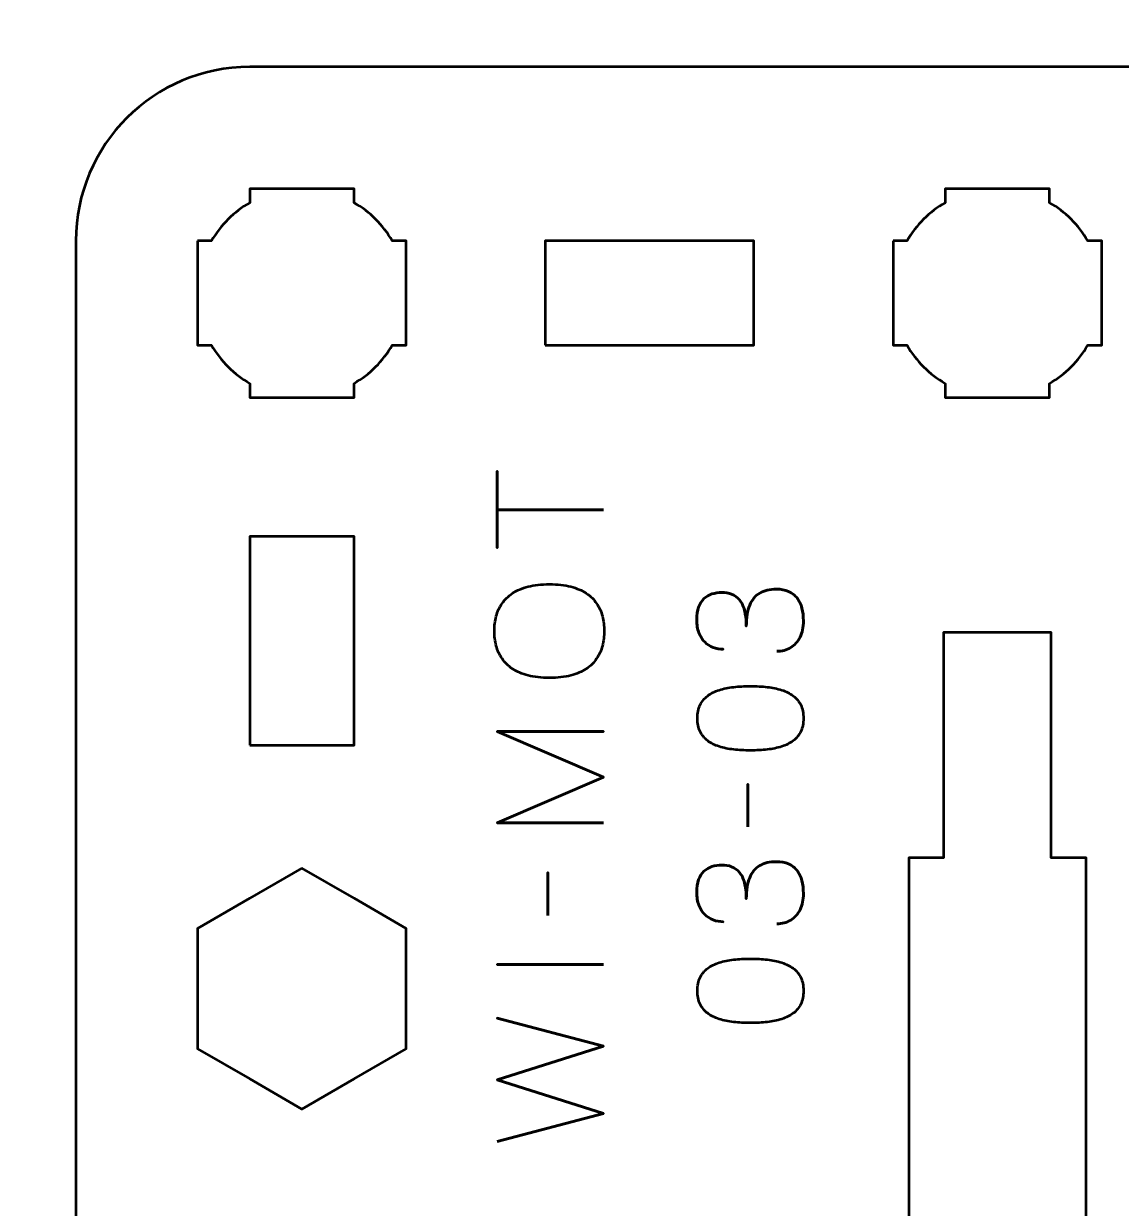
# Model space of a CAD drawing. Header units: centimetres. Extents: x -21 to 0, y -29.7 to 0.
# Drawn here: x -11.4 to -8.244, y -26.282 to -22.875 of the extents above; entities that cross this region are included whole.
import ezdxf

# ---------------------------------------------------------------- set-up
doc = ezdxf.new("R2010")
doc.units = ezdxf.units.CM
doc.header["$MEASUREMENT"] = 0
doc.layers.add('Layer 1', color=7, linetype='Continuous')

msp = doc.modelspace()

# ---------------------------------------------------------------- linework, layer by layer
at = {"layer": 'Layer 1', "lineweight": 53}
for points in [[(-9.9, -23.8), (-9.3, -23.8), (-9.3, -23.5), (-9.9, -23.5), (-9.9, -23.8)], [(-10.75, -24.95), (-10.45, -24.95), (-10.45, -24.35), (-10.75, -24.35), (-10.75, -24.95)]]:
    msp.add_lwpolyline(points, close=True, dxfattribs=at)
at = {"layer": 'Layer 1', "color": 1, "lineweight": 53}
msp.add_open_spline([(-21.00003, -29.19995), (-21.00003, -29.19995), (-21.00003, -8.29992), (-21.00003, -8.29992), (-21.00003, -8.29992), (-21.00003, -8.21709), (-20.93286, -8.14992), (-20.85003, -8.14992), (-20.85003, -8.14992), (-20.7672, -8.14992), (-20.70003, -8.08275), (-20.70003, -7.99992), (-20.70003, -7.99992), (-20.70003, -7.91709), (-20.7672, -7.84992), (-20.85003, -7.84992), (-20.85003, -7.84992), (-20.93286, -7.84992), (-21.00003, -7.78275), (-21.00003, -7.69992), (-21.00003, -7.69992), (-21.00003, -7.61709), (-20.93286, -7.54992), (-20.85003, -7.54992), (-20.85003, -7.54992), (-20.7672, -7.54992), (-20.70003, -7.48275), (-20.70003, -7.39992), (-20.70003, -7.39992), (-20.70003, -7.31709), (-20.7672, -7.24992), (-20.85003, -7.24992), (-20.85003, -7.24992), (-20.93286, -7.24992), (-21.00003, -7.18275), (-21.00003, -7.09992), (-21.00003, -7.09992), (-21.00003, -7.01709), (-20.93286, -6.94992), (-20.85003, -6.94992), (-20.85003, -6.94992), (-20.7672, -6.94992), (-20.70003, -6.88275), (-20.70003, -6.79992), (-20.70003, -6.79992), (-20.70003, -6.71709), (-20.7672, -6.64992), (-20.85003, -6.64992), (-20.85003, -6.64992), (-20.93286, -6.64992), (-21.00003, -6.58275), (-21.00003, -6.49992), (-21.00003, -6.49992), (-21.00003, -6.41709), (-20.93286, -6.34992), (-20.85003, -6.34992), (-20.85003, -6.34992), (-20.7672, -6.34992), (-20.70003, -6.28275), (-20.70003, -6.19992), (-20.70003, -6.19992), (-20.70003, -6.11709), (-20.7672, -6.04992), (-20.85003, -6.04992), (-20.85003, -6.04992), (-20.93286, -6.04992), (-21.00003, -5.98275), (-21.00003, -5.89992), (-21.00003, -5.89992), (-21.00003, -5.81709), (-20.93286, -5.74992), (-20.85003, -5.74992), (-20.85003, -5.74992), (-20.7672, -5.74992), (-20.70003, -5.68275), (-20.70003, -5.59992), (-20.70003, -5.59992), (-20.70003, -5.51709), (-20.7672, -5.44992), (-20.85003, -5.44992), (-20.85003, -5.44992), (-20.93286, -5.44992), (-21.00003, -5.38275), (-21.00003, -5.29992), (-21.00003, -5.29992), (-21.00003, -5.21709), (-20.93286, -5.14992), (-20.85003, -5.14992), (-20.85003, -5.14992), (-20.7672, -5.14992), (-20.70003, -5.08275), (-20.70003, -4.99992), (-20.70003, -4.99992), (-20.70003, -4.91709), (-20.7672, -4.84992), (-20.85003, -4.84992), (-20.85003, -4.84992), (-20.93286, -4.84992), (-21.00003, -4.78275), (-21.00003, -4.69992), (-21.00003, -4.69992), (-21.00003, -4.61709), (-20.93286, -4.54992), (-20.85003, -4.54992), (-20.85003, -4.54992), (-20.7672, -4.54992), (-20.70003, -4.48275), (-20.70003, -4.39992), (-20.70003, -4.39992), (-20.70003, -4.31709), (-20.7672, -4.24992), (-20.85003, -4.24992), (-20.85003, -4.24992), (-20.93286, -4.24992), (-21.00003, -4.18275), (-21.00003, -4.09992), (-21.00003, -4.09992), (-21.00003, -4.01709), (-20.93286, -3.94992), (-20.85003, -3.94992), (-20.85003, -3.94992), (-20.7672, -3.94992), (-20.70003, -3.88275), (-20.70003, -3.79992), (-20.70003, -3.79992), (-20.70003, -3.71709), (-20.7672, -3.64992), (-20.85003, -3.64992), (-20.85003, -3.64992), (-20.93286, -3.64992), (-21.00003, -3.58275), (-21.00003, -3.49992), (-21.00003, -3.49992), (-21.00003, -3.41709), (-20.93286, -3.34992), (-20.85003, -3.34992), (-20.85003, -3.34992), (-20.7672, -3.34992), (-20.70003, -3.28275), (-20.70003, -3.19992), (-20.70003, -3.19992), (-20.70003, -3.11709), (-20.7672, -3.04992), (-20.85003, -3.04992), (-20.85003, -3.04992), (-20.93286, -3.04992), (-21.00003, -2.98275), (-21.00003, -2.89992), (-21.00003, -2.89992), (-21.00003, -2.81709), (-20.93286, -2.74992), (-20.85003, -2.74992), (-20.85003, -2.74992), (-20.7672, -2.74992), (-20.70003, -2.68275), (-20.70003, -2.59992), (-20.70003, -2.59992), (-20.70003, -2.51709), (-20.7672, -2.44992), (-20.85003, -2.44992), (-20.85003, -2.44992), (-20.93286, -2.44992), (-21.00003, -2.38275), (-21.00003, -2.29992), (-21.00003, -2.29992), (-21.00003, -2.21709), (-20.93286, -2.14992), (-20.85003, -2.14992), (-20.85003, -2.14992), (-20.7672, -2.14992), (-20.70003, -2.08275), (-20.70003, -1.99992), (-20.70003, -1.99992), (-20.70003, -1.91709), (-20.7672, -1.84992), (-20.85003, -1.84992), (-20.85003, -1.84992), (-20.93286, -1.84992), (-21.00003, -1.78275), (-21.00003, -1.69992), (-21.00003, -1.69992), (-21.00003, -1.61709), (-20.93286, -1.54992), (-20.85003, -1.54992), (-20.85003, -1.54992), (-20.7672, -1.54992), (-20.70003, -1.48275), (-20.70003, -1.39992), (-20.70003, -1.39992), (-20.70003, -1.31709), (-20.7672, -1.24992), (-20.85003, -1.24992), (-20.85003, -1.24992), (-20.93286, -1.24992), (-21.00003, -1.18275), (-21.00003, -1.09992), (-21.00003, -1.09992), (-21.00003, -1.09992), (-21.00003, -0.49992), (-21.00003, -0.49992), (-21.00003, -0.49992), (-21.00003, -0.22295), (-20.77694, 0.00004), (-20.49994, 0.00004), (-20.49994, 0.00004), (-20.49994, 0.00004), (-0.50008, 0.00004), (-0.50008, 0.00004), (-0.50008, 0.00004), (-0.22294, 0.00004), (0.00002, -0.22295), (0.00002, -0.49992), (0.00002, -0.49992), (0.00002, -0.49992), (0.00002, -29.19995), (0.00002, -29.19995), (0.00002, -29.19995), (0.00002, -29.47695), (-0.22294, -29.70004), (-0.50008, -29.70004), (-0.50008, -29.70004), (-0.50008, -29.70004), (-20.49994, -29.70004), (-20.49994, -29.70004), (-20.49994, -29.70004), (-20.77694, -29.70004), (-21.00003, -29.47695), (-21.00003, -29.19995)], degree=3, knots=[0, 0, 0, 0, 0.0175439, 0.0175439, 0.0175439, 0.0175439, 0.0350877, 0.0350877, 0.0350877, 0.0350877, 0.0526316, 0.0526316, 0.0526316, 0.0526316, 0.0701754, 0.0701754, 0.0701754, 0.0701754, 0.0877193, 0.0877193, 0.0877193, 0.0877193, 0.1052632, 0.1052632, 0.1052632, 0.1052632, 0.122807, 0.122807, 0.122807, 0.122807, 0.1403509, 0.1403509, 0.1403509, 0.1403509, 0.1578947, 0.1578947, 0.1578947, 0.1578947, 0.1754386, 0.1754386, 0.1754386, 0.1754386, 0.1929825, 0.1929825, 0.1929825, 0.1929825, 0.2105263, 0.2105263, 0.2105263, 0.2105263, 0.2280702, 0.2280702, 0.2280702, 0.2280702, 0.245614, 0.245614, 0.245614, 0.245614, 0.2631579, 0.2631579, 0.2631579, 0.2631579, 0.2807018, 0.2807018, 0.2807018, 0.2807018, 0.2982456, 0.2982456, 0.2982456, 0.2982456, 0.3157895, 0.3157895, 0.3157895, 0.3157895, 0.3333333, 0.3333333, 0.3333333, 0.3333333, 0.3508772, 0.3508772, 0.3508772, 0.3508772, 0.3684211, 0.3684211, 0.3684211, 0.3684211, 0.3859649, 0.3859649, 0.3859649, 0.3859649, 0.4035088, 0.4035088, 0.4035088, 0.4035088, 0.4210526, 0.4210526, 0.4210526, 0.4210526, 0.4385965, 0.4385965, 0.4385965, 0.4385965, 0.4561404, 0.4561404, 0.4561404, 0.4561404, 0.4736842, 0.4736842, 0.4736842, 0.4736842, 0.4912281, 0.4912281, 0.4912281, 0.4912281, 0.5087719, 0.5087719, 0.5087719, 0.5087719, 0.5263158, 0.5263158, 0.5263158, 0.5263158, 0.5438596, 0.5438596, 0.5438596, 0.5438596, 0.5614035, 0.5614035, 0.5614035, 0.5614035, 0.5789474, 0.5789474, 0.5789474, 0.5789474, 0.5964912, 0.5964912, 0.5964912, 0.5964912, 0.6140351, 0.6140351, 0.6140351, 0.6140351, 0.6315789, 0.6315789, 0.6315789, 0.6315789, 0.6491228, 0.6491228, 0.6491228, 0.6491228, 0.6666667, 0.6666667, 0.6666667, 0.6666667, 0.6842105, 0.6842105, 0.6842105, 0.6842105, 0.7017544, 0.7017544, 0.7017544, 0.7017544, 0.7192982, 0.7192982, 0.7192982, 0.7192982, 0.7368421, 0.7368421, 0.7368421, 0.7368421, 0.754386, 0.754386, 0.754386, 0.754386, 0.7719298, 0.7719298, 0.7719298, 0.7719298, 0.7894737, 0.7894737, 0.7894737, 0.7894737, 0.8070175, 0.8070175, 0.8070175, 0.8070175, 0.8245614, 0.8245614, 0.8245614, 0.8245614, 0.8421053, 0.8421053, 0.8421053, 0.8421053, 0.8596491, 0.8596491, 0.8596491, 0.8596491, 0.877193, 0.877193, 0.877193, 0.877193, 0.8947368, 0.8947368, 0.8947368, 0.8947368, 0.9122807, 0.9122807, 0.9122807, 0.9122807, 0.9298246, 0.9298246, 0.9298246, 0.9298246, 0.9473684, 0.9473684, 0.9473684, 0.9473684, 0.9649123, 0.9649123, 0.9649123, 0.9649123, 0.9824561, 0.9824561, 0.9824561, 0.9824561, 1, 1, 1, 1], dxfattribs=at)
at = {"layer": 'Layer 1', "color": 3, "lineweight": 53}
msp.add_open_spline([(-11.25, -27.8), (-11.25, -27.8), (-11.25, -23.5), (-11.25, -23.5), (-11.25, -23.5), (-11.25, -23.22391), (-11.02609, -23), (-10.75, -23), (-10.75, -23), (-10.75, -23), (-6.45, -23), (-6.45, -23), (-6.45, -23), (-6.17391, -23), (-5.95, -23.22391), (-5.95, -23.5), (-5.95, -23.5), (-5.95, -23.5), (-5.95, -27.8), (-5.95, -27.8), (-5.95, -27.8), (-5.95, -28.07609), (-6.17391, -28.3), (-6.45, -28.3), (-6.45, -28.3), (-6.45, -28.3), (-8.346, -28.3), (-8.346, -28.3), (-8.346, -28.3), (-8.346, -28.3), (-8.346, -26.92699), (-8.346, -26.92699), (-8.346, -26.92699), (-8.346, -26.92699), (-8.092, -26.92699), (-8.092, -26.92699), (-8.092, -26.92699), (-8.092, -26.92699), (-8.092, -26.67299), (-8.092, -26.67299), (-8.092, -26.67299), (-8.092, -26.67299), (-8.346, -26.67299), (-8.346, -26.67299), (-8.346, -26.67299), (-8.346, -26.67299), (-8.346, -25.27299), (-8.346, -25.27299), (-8.346, -25.27299), (-8.346, -25.27299), (-8.446, -25.27302), (-8.446, -25.27302), (-8.446, -25.27302), (-8.446, -25.27302), (-8.446, -25.04998), (-8.446, -25.04998), (-8.446, -25.04998), (-8.446, -25.04998), (-8.446, -24.62501), (-8.446, -24.62501), (-8.446, -24.62501), (-8.446, -24.62501), (-8.754, -24.625), (-8.754, -24.625), (-8.754, -24.625), (-8.754, -24.625), (-8.754, -25.04998), (-8.754, -25.04998), (-8.754, -25.04998), (-8.754, -25.04998), (-8.754, -25.27302), (-8.754, -25.27302), (-8.754, -25.27302), (-8.754, -25.27302), (-8.854, -25.27299), (-8.854, -25.27299), (-8.854, -25.27299), (-8.854, -25.27299), (-8.854, -26.67299), (-8.854, -26.67299), (-8.854, -26.67299), (-8.854, -26.67299), (-9.108, -26.67299), (-9.108, -26.67299), (-9.108, -26.67299), (-9.108, -26.67299), (-9.108, -26.92699), (-9.108, -26.92699), (-9.108, -26.92699), (-9.108, -26.92699), (-8.854, -26.92699), (-8.854, -26.92699), (-8.854, -26.92699), (-8.854, -26.92699), (-8.854, -28.3), (-8.854, -28.3), (-8.854, -28.3), (-9.50092, -28.3), (-9.98268, -28.3), (-10.75, -28.3), (-10.75, -28.3), (-11.02609, -28.3), (-11.25, -28.07609), (-11.25, -27.8)], degree=3, knots=[0, 0, 0, 0, 0.0384615, 0.0384615, 0.0384615, 0.0384615, 0.0769231, 0.0769231, 0.0769231, 0.0769231, 0.1153846, 0.1153846, 0.1153846, 0.1153846, 0.1538462, 0.1538462, 0.1538462, 0.1538462, 0.1923077, 0.1923077, 0.1923077, 0.1923077, 0.2307692, 0.2307692, 0.2307692, 0.2307692, 0.2692308, 0.2692308, 0.2692308, 0.2692308, 0.3076923, 0.3076923, 0.3076923, 0.3076923, 0.3461538, 0.3461538, 0.3461538, 0.3461538, 0.3846154, 0.3846154, 0.3846154, 0.3846154, 0.4230769, 0.4230769, 0.4230769, 0.4230769, 0.4615385, 0.4615385, 0.4615385, 0.4615385, 0.5, 0.5, 0.5, 0.5, 0.5384615, 0.5384615, 0.5384615, 0.5384615, 0.5769231, 0.5769231, 0.5769231, 0.5769231, 0.6153846, 0.6153846, 0.6153846, 0.6153846, 0.6538462, 0.6538462, 0.6538462, 0.6538462, 0.6923077, 0.6923077, 0.6923077, 0.6923077, 0.7307692, 0.7307692, 0.7307692, 0.7307692, 0.7692308, 0.7692308, 0.7692308, 0.7692308, 0.8076923, 0.8076923, 0.8076923, 0.8076923, 0.8461538, 0.8461538, 0.8461538, 0.8461538, 0.8846154, 0.8846154, 0.8846154, 0.8846154, 0.9230769, 0.9230769, 0.9230769, 0.9230769, 0.9615385, 0.9615385, 0.9615385, 0.9615385, 1, 1, 1, 1], dxfattribs=at)
at = {"layer": 'Layer 1', "lineweight": 53}
for points, knots in [([(-10.9, -23.5), (-10.9, -23.5), (-10.85985, -23.5), (-10.85985, -23.5), (-10.85985, -23.5), (-10.8335, -23.45447), (-10.79553, -23.4165), (-10.75, -23.39015), (-10.75, -23.39015), (-10.75, -23.39015), (-10.75, -23.35), (-10.75, -23.35), (-10.75, -23.35), (-10.75, -23.35), (-10.6, -23.35), (-10.6, -23.35), (-10.6, -23.35), (-10.6, -23.35), (-10.45, -23.35), (-10.45, -23.35), (-10.45, -23.35), (-10.45, -23.35), (-10.45, -23.39015), (-10.45, -23.39015), (-10.45, -23.39015), (-10.40447, -23.4165), (-10.3665, -23.45447), (-10.34015, -23.5), (-10.34015, -23.5), (-10.34015, -23.5), (-10.3, -23.5), (-10.3, -23.5), (-10.3, -23.5), (-10.3, -23.5), (-10.3, -23.65), (-10.3, -23.65), (-10.3, -23.65), (-10.3, -23.65), (-10.3, -23.8), (-10.3, -23.8), (-10.3, -23.8), (-10.3, -23.8), (-10.34015, -23.8), (-10.34015, -23.8), (-10.34015, -23.8), (-10.3665, -23.84553), (-10.40447, -23.8835), (-10.45, -23.90985), (-10.45, -23.90985), (-10.45, -23.90985), (-10.45, -23.95), (-10.45, -23.95), (-10.45, -23.95), (-10.45, -23.95), (-10.6, -23.95), (-10.6, -23.95), (-10.6, -23.95), (-10.6, -23.95), (-10.75, -23.95), (-10.75, -23.95), (-10.75, -23.95), (-10.75, -23.95), (-10.75, -23.90985), (-10.75, -23.90985), (-10.75, -23.90985), (-10.79553, -23.8835), (-10.8335, -23.84553), (-10.85985, -23.8), (-10.85985, -23.8), (-10.85985, -23.8), (-10.9, -23.8), (-10.9, -23.8), (-10.9, -23.8), (-10.9, -23.8), (-10.9, -23.65), (-10.9, -23.65), (-10.9, -23.65), (-10.9, -23.65), (-10.9, -23.5), (-10.9, -23.5)], [0, 0, 0, 0, 0.05, 0.05, 0.05, 0.05, 0.1, 0.1, 0.1, 0.1, 0.15, 0.15, 0.15, 0.15, 0.2, 0.2, 0.2, 0.2, 0.25, 0.25, 0.25, 0.25, 0.3, 0.3, 0.3, 0.3, 0.35, 0.35, 0.35, 0.35, 0.4, 0.4, 0.4, 0.4, 0.45, 0.45, 0.45, 0.45, 0.5, 0.5, 0.5, 0.5, 0.55, 0.55, 0.55, 0.55, 0.6, 0.6, 0.6, 0.6, 0.65, 0.65, 0.65, 0.65, 0.7, 0.7, 0.7, 0.7, 0.75, 0.75, 0.75, 0.75, 0.8, 0.8, 0.8, 0.8, 0.85, 0.85, 0.85, 0.85, 0.9, 0.9, 0.9, 0.9, 0.95, 0.95, 0.95, 0.95, 1, 1, 1, 1]), ([(-8.9, -23.5), (-8.9, -23.5), (-8.85985, -23.5), (-8.85985, -23.5), (-8.85985, -23.5), (-8.8335, -23.45447), (-8.79553, -23.4165), (-8.75, -23.39015), (-8.75, -23.39015), (-8.75, -23.39015), (-8.75, -23.35), (-8.75, -23.35), (-8.75, -23.35), (-8.75, -23.35), (-8.6, -23.35), (-8.6, -23.35), (-8.6, -23.35), (-8.6, -23.35), (-8.45, -23.35), (-8.45, -23.35), (-8.45, -23.35), (-8.45, -23.35), (-8.45, -23.39015), (-8.45, -23.39015), (-8.45, -23.39015), (-8.40447, -23.4165), (-8.3665, -23.45447), (-8.34015, -23.5), (-8.34015, -23.5), (-8.34015, -23.5), (-8.3, -23.5), (-8.3, -23.5), (-8.3, -23.5), (-8.3, -23.5), (-8.3, -23.65), (-8.3, -23.65), (-8.3, -23.65), (-8.3, -23.65), (-8.3, -23.8), (-8.3, -23.8), (-8.3, -23.8), (-8.3, -23.8), (-8.34015, -23.8), (-8.34015, -23.8), (-8.34015, -23.8), (-8.3665, -23.84553), (-8.40447, -23.8835), (-8.45, -23.90985), (-8.45, -23.90985), (-8.45, -23.90985), (-8.45, -23.95), (-8.45, -23.95), (-8.45, -23.95), (-8.45, -23.95), (-8.6, -23.95), (-8.6, -23.95), (-8.6, -23.95), (-8.6, -23.95), (-8.75, -23.95), (-8.75, -23.95), (-8.75, -23.95), (-8.75, -23.95), (-8.75, -23.90985), (-8.75, -23.90985), (-8.75, -23.90985), (-8.79553, -23.8835), (-8.8335, -23.84553), (-8.85985, -23.8), (-8.85985, -23.8), (-8.85985, -23.8), (-8.9, -23.8), (-8.9, -23.8), (-8.9, -23.8), (-8.9, -23.8), (-8.9, -23.65), (-8.9, -23.65), (-8.9, -23.65), (-8.9, -23.65), (-8.9, -23.5), (-8.9, -23.5)], [0, 0, 0, 0, 0.05, 0.05, 0.05, 0.05, 0.1, 0.1, 0.1, 0.1, 0.15, 0.15, 0.15, 0.15, 0.2, 0.2, 0.2, 0.2, 0.25, 0.25, 0.25, 0.25, 0.3, 0.3, 0.3, 0.3, 0.35, 0.35, 0.35, 0.35, 0.4, 0.4, 0.4, 0.4, 0.45, 0.45, 0.45, 0.45, 0.5, 0.5, 0.5, 0.5, 0.55, 0.55, 0.55, 0.55, 0.6, 0.6, 0.6, 0.6, 0.65, 0.65, 0.65, 0.65, 0.7, 0.7, 0.7, 0.7, 0.75, 0.75, 0.75, 0.75, 0.8, 0.8, 0.8, 0.8, 0.85, 0.85, 0.85, 0.85, 0.9, 0.9, 0.9, 0.9, 0.95, 0.95, 0.95, 0.95, 1, 1, 1, 1]), ([(-10.6, -25.30359), (-10.6, -25.30359), (-10.45, -25.39019), (-10.45, -25.39019), (-10.45, -25.39019), (-10.45, -25.39019), (-10.3, -25.47679), (-10.3, -25.47679), (-10.3, -25.47679), (-10.3, -25.47679), (-10.3, -25.65), (-10.3, -25.65), (-10.3, -25.65), (-10.3, -25.65), (-10.3, -25.82321), (-10.3, -25.82321), (-10.3, -25.82321), (-10.3, -25.82321), (-10.45, -25.90981), (-10.45, -25.90981), (-10.45, -25.90981), (-10.45, -25.90981), (-10.6, -25.99641), (-10.6, -25.99641), (-10.6, -25.99641), (-10.6, -25.99641), (-10.75, -25.90981), (-10.75, -25.90981), (-10.75, -25.90981), (-10.75, -25.90981), (-10.9, -25.82321), (-10.9, -25.82321), (-10.9, -25.82321), (-10.9, -25.82321), (-10.9, -25.65), (-10.9, -25.65), (-10.9, -25.65), (-10.9, -25.65), (-10.9, -25.47679), (-10.9, -25.47679), (-10.9, -25.47679), (-10.9, -25.47679), (-10.75, -25.39019), (-10.75, -25.39019), (-10.75, -25.39019), (-10.75, -25.39019), (-10.6, -25.30359), (-10.6, -25.30359)], [0, 0, 0, 0, 0.0833333, 0.0833333, 0.0833333, 0.0833333, 0.1666667, 0.1666667, 0.1666667, 0.1666667, 0.25, 0.25, 0.25, 0.25, 0.3333333, 0.3333333, 0.3333333, 0.3333333, 0.4166667, 0.4166667, 0.4166667, 0.4166667, 0.5, 0.5, 0.5, 0.5, 0.5833333, 0.5833333, 0.5833333, 0.5833333, 0.6666667, 0.6666667, 0.6666667, 0.6666667, 0.75, 0.75, 0.75, 0.75, 0.8333333, 0.8333333, 0.8333333, 0.8333333, 0.9166667, 0.9166667, 0.9166667, 0.9166667, 1, 1, 1, 1])]:
    msp.add_open_spline(points, degree=3, knots=knots, dxfattribs=at)
at = {"layer": 'Layer 1', "color": 5, "lineweight": 53}
for points, knots in [([(-9.73311, -24.27307), (-9.73311, -24.27307), (-10.03833, -24.27307), (-10.03833, -24.27307), (-10.03833, -24.27307), (-10.03833, -24.27307), (-10.03833, -24.38271), (-10.03833, -24.38271), (-10.03833, -24.38271), (-10.03833, -24.38271), (-10.03833, -24.16258), (-10.03833, -24.16258), (-10.03833, -24.16258), (-10.03833, -24.16258), (-10.03833, -24.27307), (-10.03833, -24.27307), (-10.03833, -24.27307), (-10.03833, -24.27307), (-9.73311, -24.27307), (-9.73311, -24.27307)], [0, 0, 0, 0, 0.2, 0.2, 0.2, 0.2, 0.4, 0.4, 0.4, 0.4, 0.6, 0.6, 0.6, 0.6, 0.8, 0.8, 0.8, 0.8, 1, 1, 1, 1]), ([(-9.73057, -24.62189), (-9.7305, -24.607), (-9.73226, -24.59289), (-9.73572, -24.57942), (-9.73572, -24.57942), (-9.73925, -24.56601), (-9.74475, -24.55374), (-9.75237, -24.54252), (-9.75237, -24.54252), (-9.75992, -24.5313), (-9.76987, -24.52156), (-9.78215, -24.51331), (-9.78215, -24.51331), (-9.79442, -24.50505), (-9.80931, -24.4987), (-9.82681, -24.49419), (-9.82681, -24.49419), (-9.8443, -24.4896), (-9.8647, -24.48734), (-9.88805, -24.48727), (-9.88805, -24.48727), (-9.9114, -24.48734), (-9.93179, -24.4896), (-9.94936, -24.49419), (-9.94936, -24.49419), (-9.96693, -24.4987), (-9.98189, -24.50505), (-9.99423, -24.51331), (-9.99423, -24.51331), (-10.00658, -24.52156), (-10.0166, -24.5313), (-10.02429, -24.54252), (-10.02429, -24.54252), (-10.03198, -24.55374), (-10.03755, -24.56601), (-10.04115, -24.57942), (-10.04115, -24.57942), (-10.04468, -24.59289), (-10.04644, -24.607), (-10.04637, -24.62189), (-10.04637, -24.62189), (-10.04644, -24.63678), (-10.04468, -24.65089), (-10.04115, -24.66437), (-10.04115, -24.66437), (-10.03755, -24.67777), (-10.03198, -24.69005), (-10.02429, -24.70127), (-10.02429, -24.70127), (-10.0166, -24.71248), (-10.00658, -24.72222), (-9.99423, -24.73048), (-9.99423, -24.73048), (-9.98189, -24.73873), (-9.96693, -24.74508), (-9.94936, -24.7496), (-9.94936, -24.7496), (-9.93179, -24.75418), (-9.9114, -24.75644), (-9.88805, -24.75651), (-9.88805, -24.75651), (-9.8647, -24.75644), (-9.8443, -24.75418), (-9.82681, -24.7496), (-9.82681, -24.7496), (-9.80931, -24.74508), (-9.79442, -24.73873), (-9.78215, -24.73048), (-9.78215, -24.73048), (-9.76987, -24.72222), (-9.75992, -24.71248), (-9.75237, -24.70127), (-9.75237, -24.70127), (-9.74475, -24.69005), (-9.73925, -24.67777), (-9.73572, -24.66437), (-9.73572, -24.66437), (-9.73226, -24.65089), (-9.7305, -24.63678), (-9.73057, -24.62189)], [0, 0, 0, 0, 0.05, 0.05, 0.05, 0.05, 0.1, 0.1, 0.1, 0.1, 0.15, 0.15, 0.15, 0.15, 0.2, 0.2, 0.2, 0.2, 0.25, 0.25, 0.25, 0.25, 0.3, 0.3, 0.3, 0.3, 0.35, 0.35, 0.35, 0.35, 0.4, 0.4, 0.4, 0.4, 0.45, 0.45, 0.45, 0.45, 0.5, 0.5, 0.5, 0.5, 0.55, 0.55, 0.55, 0.55, 0.6, 0.6, 0.6, 0.6, 0.65, 0.65, 0.65, 0.65, 0.7, 0.7, 0.7, 0.7, 0.75, 0.75, 0.75, 0.75, 0.8, 0.8, 0.8, 0.8, 0.85, 0.85, 0.85, 0.85, 0.9, 0.9, 0.9, 0.9, 0.95, 0.95, 0.95, 0.95, 1, 1, 1, 1]), ([(-9.73057, -24.62189), (-9.7305, -24.607), (-9.73226, -24.59289), (-9.73572, -24.57942), (-9.73572, -24.57942), (-9.73925, -24.56601), (-9.74475, -24.55374), (-9.75237, -24.54252), (-9.75237, -24.54252), (-9.75992, -24.5313), (-9.76987, -24.52156), (-9.78215, -24.51331), (-9.78215, -24.51331), (-9.79442, -24.50505), (-9.80931, -24.4987), (-9.82681, -24.49419), (-9.82681, -24.49419), (-9.8443, -24.4896), (-9.8647, -24.48734), (-9.88805, -24.48727), (-9.88805, -24.48727), (-9.9114, -24.48734), (-9.93179, -24.4896), (-9.94936, -24.49419), (-9.94936, -24.49419), (-9.96693, -24.4987), (-9.98189, -24.50505), (-9.99423, -24.51331), (-9.99423, -24.51331), (-10.00658, -24.52156), (-10.0166, -24.5313), (-10.02429, -24.54252), (-10.02429, -24.54252), (-10.03198, -24.55374), (-10.03755, -24.56601), (-10.04115, -24.57942), (-10.04115, -24.57942), (-10.04468, -24.59289), (-10.04644, -24.607), (-10.04637, -24.62189), (-10.04637, -24.62189), (-10.04644, -24.63678), (-10.04468, -24.65089), (-10.04115, -24.66437), (-10.04115, -24.66437), (-10.03755, -24.67777), (-10.03198, -24.69005), (-10.02429, -24.70127), (-10.02429, -24.70127), (-10.0166, -24.71248), (-10.00658, -24.72222), (-9.99423, -24.73048), (-9.99423, -24.73048), (-9.98189, -24.73873), (-9.96693, -24.74508), (-9.94936, -24.7496), (-9.94936, -24.7496), (-9.93179, -24.75418), (-9.9114, -24.75644), (-9.88805, -24.75651), (-9.88805, -24.75651), (-9.8647, -24.75644), (-9.8443, -24.75418), (-9.82681, -24.7496), (-9.82681, -24.7496), (-9.80931, -24.74508), (-9.79442, -24.73873), (-9.78215, -24.73048), (-9.78215, -24.73048), (-9.76987, -24.72222), (-9.75992, -24.71248), (-9.75237, -24.70127), (-9.75237, -24.70127), (-9.74475, -24.69005), (-9.73925, -24.67777), (-9.73572, -24.66437), (-9.73572, -24.66437), (-9.73226, -24.65089), (-9.7305, -24.63678), (-9.73057, -24.62189)], [0, 0, 0, 0, 0.05, 0.05, 0.05, 0.05, 0.1, 0.1, 0.1, 0.1, 0.15, 0.15, 0.15, 0.15, 0.2, 0.2, 0.2, 0.2, 0.25, 0.25, 0.25, 0.25, 0.3, 0.3, 0.3, 0.3, 0.35, 0.35, 0.35, 0.35, 0.4, 0.4, 0.4, 0.4, 0.45, 0.45, 0.45, 0.45, 0.5, 0.5, 0.5, 0.5, 0.55, 0.55, 0.55, 0.55, 0.6, 0.6, 0.6, 0.6, 0.65, 0.65, 0.65, 0.65, 0.7, 0.7, 0.7, 0.7, 0.75, 0.75, 0.75, 0.75, 0.8, 0.8, 0.8, 0.8, 0.85, 0.85, 0.85, 0.85, 0.9, 0.9, 0.9, 0.9, 0.95, 0.95, 0.95, 0.95, 1, 1, 1, 1]), ([(-9.23442, -24.68011), (-9.21918, -24.68004), (-9.20592, -24.67651), (-9.19442, -24.66953), (-9.19442, -24.66953), (-9.18299, -24.66254), (-9.17403, -24.65259), (-9.16761, -24.63961), (-9.16761, -24.63961), (-9.16119, -24.62663), (-9.15794, -24.61104), (-9.1578, -24.5929), (-9.1578, -24.5929), (-9.1578, -24.57929), (-9.15921, -24.56694), (-9.16217, -24.55572), (-9.16217, -24.55572), (-9.16514, -24.54457), (-9.16972, -24.53498), (-9.176, -24.52686), (-9.176, -24.52686), (-9.18228, -24.51875), (-9.1904, -24.51254), (-9.20027, -24.5081), (-9.20027, -24.5081), (-9.21022, -24.50372), (-9.22215, -24.50154), (-9.23612, -24.50147), (-9.23612, -24.50147), (-9.25474, -24.50139), (-9.27048, -24.5052), (-9.28325, -24.51275), (-9.28325, -24.51275), (-9.29602, -24.5203), (-9.30561, -24.53202), (-9.31217, -24.54775), (-9.31217, -24.54775), (-9.31874, -24.56348), (-9.32205, -24.58366), (-9.32205, -24.60814), (-9.32205, -24.60814), (-9.32198, -24.58987), (-9.32367, -24.57456), (-9.32713, -24.56207), (-9.32713, -24.56207), (-9.33059, -24.54965), (-9.33546, -24.53971), (-9.34181, -24.53223), (-9.34181, -24.53223), (-9.34809, -24.52475), (-9.35557, -24.51932), (-9.36417, -24.51607), (-9.36417, -24.51607), (-9.37271, -24.51275), (-9.38209, -24.51113), (-9.39232, -24.5112), (-9.39232, -24.5112), (-9.40256, -24.51113), (-9.41201, -24.51254), (-9.42076, -24.51536), (-9.42076, -24.51536), (-9.42951, -24.51812), (-9.4372, -24.52263), (-9.44376, -24.52877), (-9.44376, -24.52877), (-9.45032, -24.53491), (-9.45547, -24.54302), (-9.45914, -24.55297), (-9.45914, -24.55297), (-9.46281, -24.56299), (-9.46464, -24.5752), (-9.46471, -24.58952), (-9.46471, -24.58952), (-9.46464, -24.60377), (-9.46253, -24.61626), (-9.45843, -24.62684), (-9.45843, -24.62684), (-9.45434, -24.6375), (-9.44877, -24.64624), (-9.44164, -24.6533), (-9.44164, -24.6533), (-9.43452, -24.66028), (-9.4264, -24.66551), (-9.41723, -24.66896), (-9.41723, -24.66896), (-9.40806, -24.67249), (-9.39832, -24.67418), (-9.38809, -24.67418), (-9.38809, -24.67418), (-9.39832, -24.67418), (-9.40806, -24.67249), (-9.41723, -24.66896), (-9.41723, -24.66896), (-9.4264, -24.66551), (-9.43452, -24.66028), (-9.44164, -24.6533), (-9.44164, -24.6533), (-9.44877, -24.64624), (-9.45434, -24.6375), (-9.45843, -24.62684), (-9.45843, -24.62684), (-9.46253, -24.61626), (-9.46464, -24.60377), (-9.46471, -24.58952), (-9.46471, -24.58952), (-9.46464, -24.5752), (-9.46281, -24.56299), (-9.45914, -24.55297), (-9.45914, -24.55297), (-9.45547, -24.54302), (-9.45032, -24.53491), (-9.44376, -24.52877), (-9.44376, -24.52877), (-9.4372, -24.52263), (-9.42951, -24.51812), (-9.42076, -24.51536), (-9.42076, -24.51536), (-9.41201, -24.51254), (-9.40256, -24.51113), (-9.39232, -24.5112), (-9.39232, -24.5112), (-9.38209, -24.51113), (-9.37271, -24.51275), (-9.36417, -24.51607), (-9.36417, -24.51607), (-9.35557, -24.51932), (-9.34809, -24.52475), (-9.34181, -24.53223), (-9.34181, -24.53223), (-9.33546, -24.53971), (-9.33059, -24.54965), (-9.32713, -24.56207), (-9.32713, -24.56207), (-9.32367, -24.57456), (-9.32198, -24.58987), (-9.32205, -24.60814), (-9.32205, -24.60814), (-9.32205, -24.58366), (-9.31874, -24.56348), (-9.31217, -24.54775), (-9.31217, -24.54775), (-9.30561, -24.53202), (-9.29602, -24.5203), (-9.28325, -24.51275), (-9.28325, -24.51275), (-9.27048, -24.5052), (-9.25474, -24.50139), (-9.23612, -24.50147), (-9.23612, -24.50147), (-9.22215, -24.50154), (-9.21022, -24.50372), (-9.20027, -24.5081), (-9.20027, -24.5081), (-9.1904, -24.51254), (-9.18228, -24.51875), (-9.176, -24.52686), (-9.176, -24.52686), (-9.16972, -24.53498), (-9.16514, -24.54457), (-9.16217, -24.55572), (-9.16217, -24.55572), (-9.15921, -24.56694), (-9.1578, -24.57929), (-9.1578, -24.5929), (-9.1578, -24.5929), (-9.15794, -24.61104), (-9.16119, -24.62663), (-9.16761, -24.63961), (-9.16761, -24.63961), (-9.17403, -24.65259), (-9.18299, -24.66254), (-9.19442, -24.66953), (-9.19442, -24.66953), (-9.20592, -24.67651), (-9.21918, -24.68004), (-9.23442, -24.68011)], [0, 0, 0, 0, 0.0227273, 0.0227273, 0.0227273, 0.0227273, 0.0454545, 0.0454545, 0.0454545, 0.0454545, 0.0681818, 0.0681818, 0.0681818, 0.0681818, 0.0909091, 0.0909091, 0.0909091, 0.0909091, 0.1136364, 0.1136364, 0.1136364, 0.1136364, 0.1363636, 0.1363636, 0.1363636, 0.1363636, 0.1590909, 0.1590909, 0.1590909, 0.1590909, 0.1818182, 0.1818182, 0.1818182, 0.1818182, 0.2045455, 0.2045455, 0.2045455, 0.2045455, 0.2272727, 0.2272727, 0.2272727, 0.2272727, 0.25, 0.25, 0.25, 0.25, 0.2727273, 0.2727273, 0.2727273, 0.2727273, 0.2954545, 0.2954545, 0.2954545, 0.2954545, 0.3181818, 0.3181818, 0.3181818, 0.3181818, 0.3409091, 0.3409091, 0.3409091, 0.3409091, 0.3636364, 0.3636364, 0.3636364, 0.3636364, 0.3863636, 0.3863636, 0.3863636, 0.3863636, 0.4090909, 0.4090909, 0.4090909, 0.4090909, 0.4318182, 0.4318182, 0.4318182, 0.4318182, 0.4545455, 0.4545455, 0.4545455, 0.4545455, 0.4772727, 0.4772727, 0.4772727, 0.4772727, 0.5, 0.5, 0.5, 0.5, 0.5227273, 0.5227273, 0.5227273, 0.5227273, 0.5454545, 0.5454545, 0.5454545, 0.5454545, 0.5681818, 0.5681818, 0.5681818, 0.5681818, 0.5909091, 0.5909091, 0.5909091, 0.5909091, 0.6136364, 0.6136364, 0.6136364, 0.6136364, 0.6363636, 0.6363636, 0.6363636, 0.6363636, 0.6590909, 0.6590909, 0.6590909, 0.6590909, 0.6818182, 0.6818182, 0.6818182, 0.6818182, 0.7045455, 0.7045455, 0.7045455, 0.7045455, 0.7272727, 0.7272727, 0.7272727, 0.7272727, 0.75, 0.75, 0.75, 0.75, 0.7727273, 0.7727273, 0.7727273, 0.7727273, 0.7954545, 0.7954545, 0.7954545, 0.7954545, 0.8181818, 0.8181818, 0.8181818, 0.8181818, 0.8409091, 0.8409091, 0.8409091, 0.8409091, 0.8636364, 0.8636364, 0.8636364, 0.8636364, 0.8863636, 0.8863636, 0.8863636, 0.8863636, 0.9090909, 0.9090909, 0.9090909, 0.9090909, 0.9318182, 0.9318182, 0.9318182, 0.9318182, 0.9545455, 0.9545455, 0.9545455, 0.9545455, 0.9772727, 0.9772727, 0.9772727, 0.9772727, 1, 1, 1, 1]), ([(-9.1578, -24.87272), (-9.15787, -24.85791), (-9.16048, -24.84514), (-9.16556, -24.83448), (-9.16556, -24.83448), (-9.17064, -24.8239), (-9.17791, -24.81508), (-9.18715, -24.80803), (-9.18715, -24.80803), (-9.19646, -24.80104), (-9.20747, -24.79554), (-9.22017, -24.79145), (-9.22017, -24.79145), (-9.23287, -24.78742), (-9.24677, -24.78453), (-9.26201, -24.78291), (-9.26201, -24.78291), (-9.27725, -24.78121), (-9.29327, -24.78037), (-9.3102, -24.78044), (-9.3102, -24.78044), (-9.32706, -24.78037), (-9.34308, -24.78121), (-9.35825, -24.78291), (-9.35825, -24.78291), (-9.37342, -24.78453), (-9.38739, -24.78742), (-9.40009, -24.79145), (-9.40009, -24.79145), (-9.41272, -24.79554), (-9.42372, -24.80104), (-9.43311, -24.80803), (-9.43311, -24.80803), (-9.44242, -24.81508), (-9.44969, -24.8239), (-9.45477, -24.83448), (-9.45477, -24.83448), (-9.45992, -24.84514), (-9.46253, -24.85791), (-9.4626, -24.87272), (-9.4626, -24.87272), (-9.46253, -24.88754), (-9.45992, -24.90031), (-9.45477, -24.91097), (-9.45477, -24.91097), (-9.44969, -24.92155), (-9.44242, -24.93037), (-9.43311, -24.93742), (-9.43311, -24.93742), (-9.42372, -24.94441), (-9.41272, -24.94991), (-9.40009, -24.954), (-9.40009, -24.954), (-9.38739, -24.95803), (-9.37342, -24.96092), (-9.35825, -24.96254), (-9.35825, -24.96254), (-9.34308, -24.96423), (-9.32706, -24.96508), (-9.3102, -24.96501), (-9.3102, -24.96501), (-9.29327, -24.96508), (-9.27725, -24.96423), (-9.26201, -24.96254), (-9.26201, -24.96254), (-9.24677, -24.96092), (-9.23287, -24.95803), (-9.22017, -24.954), (-9.22017, -24.954), (-9.20747, -24.94991), (-9.19646, -24.94441), (-9.18715, -24.93742), (-9.18715, -24.93742), (-9.17791, -24.93037), (-9.17064, -24.92155), (-9.16556, -24.91097), (-9.16556, -24.91097), (-9.16048, -24.90031), (-9.15787, -24.88754), (-9.1578, -24.87272)], [0, 0, 0, 0, 0.05, 0.05, 0.05, 0.05, 0.1, 0.1, 0.1, 0.1, 0.15, 0.15, 0.15, 0.15, 0.2, 0.2, 0.2, 0.2, 0.25, 0.25, 0.25, 0.25, 0.3, 0.3, 0.3, 0.3, 0.35, 0.35, 0.35, 0.35, 0.4, 0.4, 0.4, 0.4, 0.45, 0.45, 0.45, 0.45, 0.5, 0.5, 0.5, 0.5, 0.55, 0.55, 0.55, 0.55, 0.6, 0.6, 0.6, 0.6, 0.65, 0.65, 0.65, 0.65, 0.7, 0.7, 0.7, 0.7, 0.75, 0.75, 0.75, 0.75, 0.8, 0.8, 0.8, 0.8, 0.85, 0.85, 0.85, 0.85, 0.9, 0.9, 0.9, 0.9, 0.95, 0.95, 0.95, 0.95, 1, 1, 1, 1]), ([(-9.1578, -24.87272), (-9.15787, -24.85791), (-9.16048, -24.84514), (-9.16556, -24.83448), (-9.16556, -24.83448), (-9.17064, -24.8239), (-9.17791, -24.81508), (-9.18715, -24.80803), (-9.18715, -24.80803), (-9.19646, -24.80104), (-9.20747, -24.79554), (-9.22017, -24.79145), (-9.22017, -24.79145), (-9.23287, -24.78742), (-9.24677, -24.78453), (-9.26201, -24.78291), (-9.26201, -24.78291), (-9.27725, -24.78121), (-9.29327, -24.78037), (-9.3102, -24.78044), (-9.3102, -24.78044), (-9.32706, -24.78037), (-9.34308, -24.78121), (-9.35825, -24.78291), (-9.35825, -24.78291), (-9.37342, -24.78453), (-9.38739, -24.78742), (-9.40009, -24.79145), (-9.40009, -24.79145), (-9.41272, -24.79554), (-9.42372, -24.80104), (-9.43311, -24.80803), (-9.43311, -24.80803), (-9.44242, -24.81508), (-9.44969, -24.8239), (-9.45477, -24.83448), (-9.45477, -24.83448), (-9.45992, -24.84514), (-9.46253, -24.85791), (-9.4626, -24.87272), (-9.4626, -24.87272), (-9.46253, -24.88754), (-9.45992, -24.90031), (-9.45477, -24.91097), (-9.45477, -24.91097), (-9.44969, -24.92155), (-9.44242, -24.93037), (-9.43311, -24.93742), (-9.43311, -24.93742), (-9.42372, -24.94441), (-9.41272, -24.94991), (-9.40009, -24.954), (-9.40009, -24.954), (-9.38739, -24.95803), (-9.37342, -24.96092), (-9.35825, -24.96254), (-9.35825, -24.96254), (-9.34308, -24.96423), (-9.32706, -24.96508), (-9.3102, -24.96501), (-9.3102, -24.96501), (-9.29327, -24.96508), (-9.27725, -24.96423), (-9.26201, -24.96254), (-9.26201, -24.96254), (-9.24677, -24.96092), (-9.23287, -24.95803), (-9.22017, -24.954), (-9.22017, -24.954), (-9.20747, -24.94991), (-9.19646, -24.94441), (-9.18715, -24.93742), (-9.18715, -24.93742), (-9.17791, -24.93037), (-9.17064, -24.92155), (-9.16556, -24.91097), (-9.16556, -24.91097), (-9.16048, -24.90031), (-9.15787, -24.88754), (-9.1578, -24.87272)], [0, 0, 0, 0, 0.05, 0.05, 0.05, 0.05, 0.1, 0.1, 0.1, 0.1, 0.15, 0.15, 0.15, 0.15, 0.2, 0.2, 0.2, 0.2, 0.25, 0.25, 0.25, 0.25, 0.3, 0.3, 0.3, 0.3, 0.35, 0.35, 0.35, 0.35, 0.4, 0.4, 0.4, 0.4, 0.45, 0.45, 0.45, 0.45, 0.5, 0.5, 0.5, 0.5, 0.55, 0.55, 0.55, 0.55, 0.6, 0.6, 0.6, 0.6, 0.65, 0.65, 0.65, 0.65, 0.7, 0.7, 0.7, 0.7, 0.75, 0.75, 0.75, 0.75, 0.8, 0.8, 0.8, 0.8, 0.85, 0.85, 0.85, 0.85, 0.9, 0.9, 0.9, 0.9, 0.95, 0.95, 0.95, 0.95, 1, 1, 1, 1]), ([(-9.73311, -25.17349), (-9.73311, -25.17349), (-10.03833, -25.17349), (-10.03833, -25.17349), (-10.03833, -25.17349), (-10.03833, -25.17349), (-9.73311, -25.04226), (-9.73311, -25.04226), (-9.73311, -25.04226), (-9.73311, -25.04226), (-10.03833, -24.9106), (-10.03833, -24.9106), (-10.03833, -24.9106), (-10.03833, -24.9106), (-9.73311, -24.9106), (-9.73311, -24.9106), (-9.73311, -24.9106), (-9.73311, -24.9106), (-10.03833, -24.9106), (-10.03833, -24.9106), (-10.03833, -24.9106), (-10.03833, -24.9106), (-9.73311, -25.04226), (-9.73311, -25.04226), (-9.73311, -25.04226), (-9.73311, -25.04226), (-10.03833, -25.17349), (-10.03833, -25.17349), (-10.03833, -25.17349), (-10.03833, -25.17349), (-9.73311, -25.17349), (-9.73311, -25.17349)], [0, 0, 0, 0, 0.125, 0.125, 0.125, 0.125, 0.25, 0.25, 0.25, 0.25, 0.375, 0.375, 0.375, 0.375, 0.5, 0.5, 0.5, 0.5, 0.625, 0.625, 0.625, 0.625, 0.75, 0.75, 0.75, 0.75, 0.875, 0.875, 0.875, 0.875, 1, 1, 1, 1]), ([(-9.3174, -25.18514), (-9.3174, -25.18514), (-9.3174, -25.06195), (-9.3174, -25.06195), (-9.3174, -25.06195), (-9.3174, -25.06195), (-9.3174, -25.18514), (-9.3174, -25.18514)], [0, 0, 0, 0, 0.5, 0.5, 0.5, 0.5, 1, 1, 1, 1]), ([(-9.23442, -25.46369), (-9.21918, -25.46362), (-9.20592, -25.46009), (-9.19442, -25.45311), (-9.19442, -25.45311), (-9.18299, -25.44612), (-9.17403, -25.43617), (-9.16761, -25.42319), (-9.16761, -25.42319), (-9.16119, -25.41021), (-9.15794, -25.39462), (-9.1578, -25.37648), (-9.1578, -25.37648), (-9.1578, -25.36287), (-9.15921, -25.35052), (-9.16217, -25.3393), (-9.16217, -25.3393), (-9.16514, -25.32815), (-9.16972, -25.31856), (-9.176, -25.31044), (-9.176, -25.31044), (-9.18228, -25.30233), (-9.1904, -25.29612), (-9.20027, -25.29168), (-9.20027, -25.29168), (-9.21022, -25.2873), (-9.22215, -25.28512), (-9.23612, -25.28505), (-9.23612, -25.28505), (-9.25474, -25.28497), (-9.27048, -25.28878), (-9.28325, -25.29633), (-9.28325, -25.29633), (-9.29602, -25.30388), (-9.30561, -25.3156), (-9.31217, -25.33133), (-9.31217, -25.33133), (-9.31874, -25.34706), (-9.32205, -25.36724), (-9.32205, -25.39172), (-9.32205, -25.39172), (-9.32198, -25.37345), (-9.32367, -25.35814), (-9.32713, -25.34565), (-9.32713, -25.34565), (-9.33059, -25.33323), (-9.33546, -25.32329), (-9.34181, -25.31581), (-9.34181, -25.31581), (-9.34809, -25.30833), (-9.35557, -25.3029), (-9.36417, -25.29965), (-9.36417, -25.29965), (-9.37271, -25.29633), (-9.38209, -25.29471), (-9.39232, -25.29478), (-9.39232, -25.29478), (-9.40256, -25.29471), (-9.41201, -25.29612), (-9.42076, -25.29894), (-9.42076, -25.29894), (-9.42951, -25.3017), (-9.4372, -25.30621), (-9.44376, -25.31235), (-9.44376, -25.31235), (-9.45032, -25.31849), (-9.45547, -25.3266), (-9.45914, -25.33655), (-9.45914, -25.33655), (-9.46281, -25.34657), (-9.46464, -25.35878), (-9.46471, -25.3731), (-9.46471, -25.3731), (-9.46464, -25.38735), (-9.46253, -25.39984), (-9.45843, -25.41042), (-9.45843, -25.41042), (-9.45434, -25.42108), (-9.44877, -25.42982), (-9.44164, -25.43688), (-9.44164, -25.43688), (-9.43452, -25.44386), (-9.4264, -25.44909), (-9.41723, -25.45254), (-9.41723, -25.45254), (-9.40806, -25.45607), (-9.39832, -25.45776), (-9.38809, -25.45776), (-9.38809, -25.45776), (-9.39832, -25.45776), (-9.40806, -25.45607), (-9.41723, -25.45254), (-9.41723, -25.45254), (-9.4264, -25.44909), (-9.43452, -25.44386), (-9.44164, -25.43688), (-9.44164, -25.43688), (-9.44877, -25.42982), (-9.45434, -25.42108), (-9.45843, -25.41042), (-9.45843, -25.41042), (-9.46253, -25.39984), (-9.46464, -25.38735), (-9.46471, -25.3731), (-9.46471, -25.3731), (-9.46464, -25.35878), (-9.46281, -25.34657), (-9.45914, -25.33655), (-9.45914, -25.33655), (-9.45547, -25.3266), (-9.45032, -25.31849), (-9.44376, -25.31235), (-9.44376, -25.31235), (-9.4372, -25.30621), (-9.42951, -25.3017), (-9.42076, -25.29894), (-9.42076, -25.29894), (-9.41201, -25.29612), (-9.40256, -25.29471), (-9.39232, -25.29478), (-9.39232, -25.29478), (-9.38209, -25.29471), (-9.37271, -25.29633), (-9.36417, -25.29965), (-9.36417, -25.29965), (-9.35557, -25.3029), (-9.34809, -25.30833), (-9.34181, -25.31581), (-9.34181, -25.31581), (-9.33546, -25.32329), (-9.33059, -25.33323), (-9.32713, -25.34565), (-9.32713, -25.34565), (-9.32367, -25.35814), (-9.32198, -25.37345), (-9.32205, -25.39172), (-9.32205, -25.39172), (-9.32205, -25.36724), (-9.31874, -25.34706), (-9.31217, -25.33133), (-9.31217, -25.33133), (-9.30561, -25.3156), (-9.29602, -25.30388), (-9.28325, -25.29633), (-9.28325, -25.29633), (-9.27048, -25.28878), (-9.25474, -25.28497), (-9.23612, -25.28505), (-9.23612, -25.28505), (-9.22215, -25.28512), (-9.21022, -25.2873), (-9.20027, -25.29168), (-9.20027, -25.29168), (-9.1904, -25.29612), (-9.18228, -25.30233), (-9.176, -25.31044), (-9.176, -25.31044), (-9.16972, -25.31856), (-9.16514, -25.32815), (-9.16217, -25.3393), (-9.16217, -25.3393), (-9.15921, -25.35052), (-9.1578, -25.36287), (-9.1578, -25.37648), (-9.1578, -25.37648), (-9.15794, -25.39462), (-9.16119, -25.41021), (-9.16761, -25.42319), (-9.16761, -25.42319), (-9.17403, -25.43617), (-9.18299, -25.44612), (-9.19442, -25.45311), (-9.19442, -25.45311), (-9.20592, -25.46009), (-9.21918, -25.46362), (-9.23442, -25.46369)], [0, 0, 0, 0, 0.0227273, 0.0227273, 0.0227273, 0.0227273, 0.0454545, 0.0454545, 0.0454545, 0.0454545, 0.0681818, 0.0681818, 0.0681818, 0.0681818, 0.0909091, 0.0909091, 0.0909091, 0.0909091, 0.1136364, 0.1136364, 0.1136364, 0.1136364, 0.1363636, 0.1363636, 0.1363636, 0.1363636, 0.1590909, 0.1590909, 0.1590909, 0.1590909, 0.1818182, 0.1818182, 0.1818182, 0.1818182, 0.2045455, 0.2045455, 0.2045455, 0.2045455, 0.2272727, 0.2272727, 0.2272727, 0.2272727, 0.25, 0.25, 0.25, 0.25, 0.2727273, 0.2727273, 0.2727273, 0.2727273, 0.2954545, 0.2954545, 0.2954545, 0.2954545, 0.3181818, 0.3181818, 0.3181818, 0.3181818, 0.3409091, 0.3409091, 0.3409091, 0.3409091, 0.3636364, 0.3636364, 0.3636364, 0.3636364, 0.3863636, 0.3863636, 0.3863636, 0.3863636, 0.4090909, 0.4090909, 0.4090909, 0.4090909, 0.4318182, 0.4318182, 0.4318182, 0.4318182, 0.4545455, 0.4545455, 0.4545455, 0.4545455, 0.4772727, 0.4772727, 0.4772727, 0.4772727, 0.5, 0.5, 0.5, 0.5, 0.5227273, 0.5227273, 0.5227273, 0.5227273, 0.5454545, 0.5454545, 0.5454545, 0.5454545, 0.5681818, 0.5681818, 0.5681818, 0.5681818, 0.5909091, 0.5909091, 0.5909091, 0.5909091, 0.6136364, 0.6136364, 0.6136364, 0.6136364, 0.6363636, 0.6363636, 0.6363636, 0.6363636, 0.6590909, 0.6590909, 0.6590909, 0.6590909, 0.6818182, 0.6818182, 0.6818182, 0.6818182, 0.7045455, 0.7045455, 0.7045455, 0.7045455, 0.7272727, 0.7272727, 0.7272727, 0.7272727, 0.75, 0.75, 0.75, 0.75, 0.7727273, 0.7727273, 0.7727273, 0.7727273, 0.7954545, 0.7954545, 0.7954545, 0.7954545, 0.8181818, 0.8181818, 0.8181818, 0.8181818, 0.8409091, 0.8409091, 0.8409091, 0.8409091, 0.8636364, 0.8636364, 0.8636364, 0.8636364, 0.8863636, 0.8863636, 0.8863636, 0.8863636, 0.9090909, 0.9090909, 0.9090909, 0.9090909, 0.9318182, 0.9318182, 0.9318182, 0.9318182, 0.9545455, 0.9545455, 0.9545455, 0.9545455, 0.9772727, 0.9772727, 0.9772727, 0.9772727, 1, 1, 1, 1]), ([(-9.89271, -25.43934), (-9.89271, -25.43934), (-9.89271, -25.31615), (-9.89271, -25.31615), (-9.89271, -25.31615), (-9.89271, -25.31615), (-9.89271, -25.43934), (-9.89271, -25.43934)], [0, 0, 0, 0, 0.5, 0.5, 0.5, 0.5, 1, 1, 1, 1]), ([(-9.73311, -25.58031), (-9.73311, -25.58031), (-10.03833, -25.58031), (-10.03833, -25.58031), (-10.03833, -25.58031), (-10.03833, -25.58031), (-9.73311, -25.58031), (-9.73311, -25.58031)], [0, 0, 0, 0, 0.5, 0.5, 0.5, 0.5, 1, 1, 1, 1]), ([(-9.1578, -25.6563), (-9.15787, -25.64149), (-9.16048, -25.62872), (-9.16556, -25.61806), (-9.16556, -25.61806), (-9.17064, -25.60748), (-9.17791, -25.59866), (-9.18715, -25.59161), (-9.18715, -25.59161), (-9.19646, -25.58462), (-9.20747, -25.57912), (-9.22017, -25.57503), (-9.22017, -25.57503), (-9.23287, -25.571), (-9.24677, -25.56811), (-9.26201, -25.56649), (-9.26201, -25.56649), (-9.27725, -25.56479), (-9.29327, -25.56395), (-9.3102, -25.56402), (-9.3102, -25.56402), (-9.32706, -25.56395), (-9.34308, -25.56479), (-9.35825, -25.56649), (-9.35825, -25.56649), (-9.37342, -25.56811), (-9.38739, -25.571), (-9.40009, -25.57503), (-9.40009, -25.57503), (-9.41272, -25.57912), (-9.42372, -25.58462), (-9.43311, -25.59161), (-9.43311, -25.59161), (-9.44242, -25.59866), (-9.44969, -25.60748), (-9.45477, -25.61806), (-9.45477, -25.61806), (-9.45992, -25.62872), (-9.46253, -25.64149), (-9.4626, -25.6563), (-9.4626, -25.6563), (-9.46253, -25.67112), (-9.45992, -25.68389), (-9.45477, -25.69455), (-9.45477, -25.69455), (-9.44969, -25.70513), (-9.44242, -25.71395), (-9.43311, -25.721), (-9.43311, -25.721), (-9.42372, -25.72799), (-9.41272, -25.73349), (-9.40009, -25.73758), (-9.40009, -25.73758), (-9.38739, -25.74161), (-9.37342, -25.7445), (-9.35825, -25.74612), (-9.35825, -25.74612), (-9.34308, -25.74781), (-9.32706, -25.74866), (-9.3102, -25.74859), (-9.3102, -25.74859), (-9.29327, -25.74866), (-9.27725, -25.74781), (-9.26201, -25.74612), (-9.26201, -25.74612), (-9.24677, -25.7445), (-9.23287, -25.74161), (-9.22017, -25.73758), (-9.22017, -25.73758), (-9.20747, -25.73349), (-9.19646, -25.72799), (-9.18715, -25.721), (-9.18715, -25.721), (-9.17791, -25.71395), (-9.17064, -25.70513), (-9.16556, -25.69455), (-9.16556, -25.69455), (-9.16048, -25.68389), (-9.15787, -25.67112), (-9.1578, -25.6563)], [0, 0, 0, 0, 0.05, 0.05, 0.05, 0.05, 0.1, 0.1, 0.1, 0.1, 0.15, 0.15, 0.15, 0.15, 0.2, 0.2, 0.2, 0.2, 0.25, 0.25, 0.25, 0.25, 0.3, 0.3, 0.3, 0.3, 0.35, 0.35, 0.35, 0.35, 0.4, 0.4, 0.4, 0.4, 0.45, 0.45, 0.45, 0.45, 0.5, 0.5, 0.5, 0.5, 0.55, 0.55, 0.55, 0.55, 0.6, 0.6, 0.6, 0.6, 0.65, 0.65, 0.65, 0.65, 0.7, 0.7, 0.7, 0.7, 0.75, 0.75, 0.75, 0.75, 0.8, 0.8, 0.8, 0.8, 0.85, 0.85, 0.85, 0.85, 0.9, 0.9, 0.9, 0.9, 0.95, 0.95, 0.95, 0.95, 1, 1, 1, 1]), ([(-9.1578, -25.6563), (-9.15787, -25.64149), (-9.16048, -25.62872), (-9.16556, -25.61806), (-9.16556, -25.61806), (-9.17064, -25.60748), (-9.17791, -25.59866), (-9.18715, -25.59161), (-9.18715, -25.59161), (-9.19646, -25.58462), (-9.20747, -25.57912), (-9.22017, -25.57503), (-9.22017, -25.57503), (-9.23287, -25.571), (-9.24677, -25.56811), (-9.26201, -25.56649), (-9.26201, -25.56649), (-9.27725, -25.56479), (-9.29327, -25.56395), (-9.3102, -25.56402), (-9.3102, -25.56402), (-9.32706, -25.56395), (-9.34308, -25.56479), (-9.35825, -25.56649), (-9.35825, -25.56649), (-9.37342, -25.56811), (-9.38739, -25.571), (-9.40009, -25.57503), (-9.40009, -25.57503), (-9.41272, -25.57912), (-9.42372, -25.58462), (-9.43311, -25.59161), (-9.43311, -25.59161), (-9.44242, -25.59866), (-9.44969, -25.60748), (-9.45477, -25.61806), (-9.45477, -25.61806), (-9.45992, -25.62872), (-9.46253, -25.64149), (-9.4626, -25.6563), (-9.4626, -25.6563), (-9.46253, -25.67112), (-9.45992, -25.68389), (-9.45477, -25.69455), (-9.45477, -25.69455), (-9.44969, -25.70513), (-9.44242, -25.71395), (-9.43311, -25.721), (-9.43311, -25.721), (-9.42372, -25.72799), (-9.41272, -25.73349), (-9.40009, -25.73758), (-9.40009, -25.73758), (-9.38739, -25.74161), (-9.37342, -25.7445), (-9.35825, -25.74612), (-9.35825, -25.74612), (-9.34308, -25.74781), (-9.32706, -25.74866), (-9.3102, -25.74859), (-9.3102, -25.74859), (-9.29327, -25.74866), (-9.27725, -25.74781), (-9.26201, -25.74612), (-9.26201, -25.74612), (-9.24677, -25.7445), (-9.23287, -25.74161), (-9.22017, -25.73758), (-9.22017, -25.73758), (-9.20747, -25.73349), (-9.19646, -25.72799), (-9.18715, -25.721), (-9.18715, -25.721), (-9.17791, -25.71395), (-9.17064, -25.70513), (-9.16556, -25.69455), (-9.16556, -25.69455), (-9.16048, -25.68389), (-9.15787, -25.67112), (-9.1578, -25.6563)], [0, 0, 0, 0, 0.05, 0.05, 0.05, 0.05, 0.1, 0.1, 0.1, 0.1, 0.15, 0.15, 0.15, 0.15, 0.2, 0.2, 0.2, 0.2, 0.25, 0.25, 0.25, 0.25, 0.3, 0.3, 0.3, 0.3, 0.35, 0.35, 0.35, 0.35, 0.4, 0.4, 0.4, 0.4, 0.45, 0.45, 0.45, 0.45, 0.5, 0.5, 0.5, 0.5, 0.55, 0.55, 0.55, 0.55, 0.6, 0.6, 0.6, 0.6, 0.65, 0.65, 0.65, 0.65, 0.7, 0.7, 0.7, 0.7, 0.75, 0.75, 0.75, 0.75, 0.8, 0.8, 0.8, 0.8, 0.85, 0.85, 0.85, 0.85, 0.9, 0.9, 0.9, 0.9, 0.95, 0.95, 0.95, 0.95, 1, 1, 1, 1]), ([(-10.03833, -26.08958), (-10.03833, -26.08958), (-9.73311, -26.00915), (-9.73311, -26.00915), (-9.73311, -26.00915), (-9.73311, -26.00915), (-10.03833, -25.91221), (-10.03833, -25.91221), (-10.03833, -25.91221), (-10.03833, -25.91221), (-9.73311, -25.81526), (-9.73311, -25.81526), (-9.73311, -25.81526), (-9.73311, -25.81526), (-10.03833, -25.73483), (-10.03833, -25.73483), (-10.03833, -25.73483), (-10.03833, -25.73483), (-9.73311, -25.81526), (-9.73311, -25.81526), (-9.73311, -25.81526), (-9.73311, -25.81526), (-10.03833, -25.91221), (-10.03833, -25.91221), (-10.03833, -25.91221), (-10.03833, -25.91221), (-9.73311, -26.00915), (-9.73311, -26.00915), (-9.73311, -26.00915), (-9.73311, -26.00915), (-10.03833, -26.08958), (-10.03833, -26.08958)], [0, 0, 0, 0, 0.125, 0.125, 0.125, 0.125, 0.25, 0.25, 0.25, 0.25, 0.375, 0.375, 0.375, 0.375, 0.5, 0.5, 0.5, 0.5, 0.625, 0.625, 0.625, 0.625, 0.75, 0.75, 0.75, 0.75, 0.875, 0.875, 0.875, 0.875, 1, 1, 1, 1])]:
    msp.add_open_spline(points, degree=3, knots=knots, dxfattribs=at)

doc.saveas('drawing.dxf')
